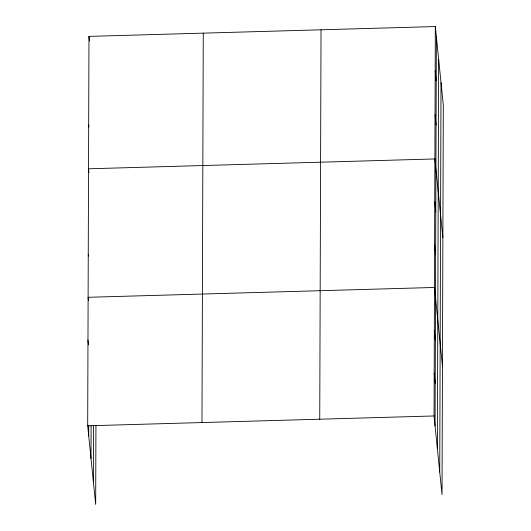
<?xml version="1.0" encoding="UTF-8"?>
<svg xmlns="http://www.w3.org/2000/svg" width="531" height="531" viewBox="0 0 531 531"><rect width="100%" height="100%" fill="white"/><g stroke="black" fill="none" stroke-linecap="round" stroke-linejoin="round"><path stroke-width="0.8" d="M95.938 425.371L95.673 504.45L87.688 425.802L88.969 36.387L435.327 26.55L443.312 105.198L442.031 494.613L434.039 415.959L435.327 26.55M88.717 435.931L88.75 425.218M91.013 458.538L91.12 425.59M93.376 481.836L93.562 425.822M201.979 422.55L203.267 33.141M319.742 419.205L321.029 29.796M435.068 426.088L436.356 36.679M437.365 448.702L438.652 59.293M439.734 471.999L441.015 82.59M87.688 425.802L434.039 415.959M435.181 70.683L436.21 80.812M435.035 114.815L436.064 124.944M442.881 237.603L434.889 158.948L88.538 168.792L88.929 172.688M434.75 201.787L435.778 211.915M434.604 244.618L435.632 254.747M442.456 366.105L434.464 287.457L88.113 297.294L88.425 300.413M434.325 330.289L435.354 340.417M434.179 373.127L435.208 383.256M88.969 36.387L89.447 41.066M88.677 124.659L88.916 126.995M88.252 254.462L88.411 256.015M87.967 340.132L88.445 344.805"/></g></svg>
